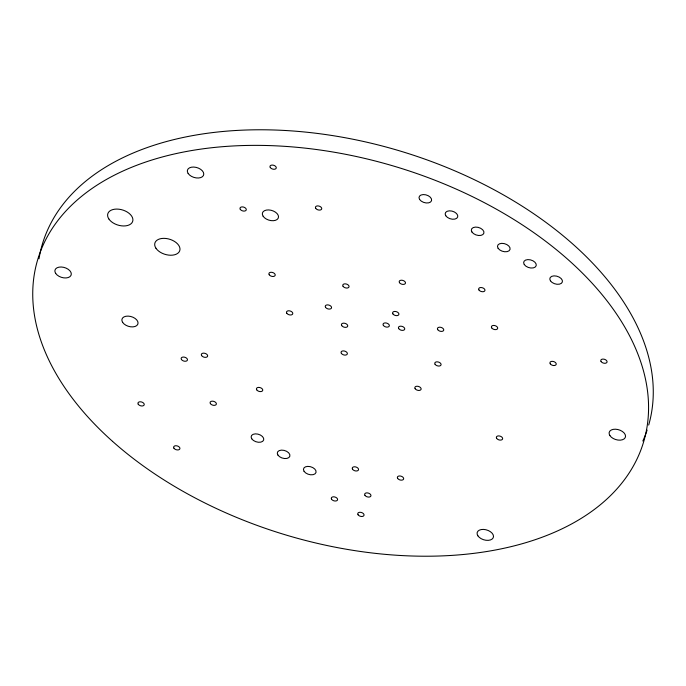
<?xml version="1.0" encoding="UTF-8"?>
<svg xmlns="http://www.w3.org/2000/svg" width="686" height="686" viewBox="0 0 686 686"><rect width="100%" height="100%" fill="white"/><g stroke="black" fill="none" stroke-linecap="round" stroke-linejoin="round"><path stroke-width="1.03" d="M647.112 430.122A316.375 192.157 16.8 0 1 642.833 441.021M39.008 258.793A316.375 192.157 16.8 0 1 387.384 147.37A316.375 192.157 16.8 0 1 648.69 425.054M256.736 389.862A3.25 1.972 16.8 0 0 262.206 391.131A3.25 1.972 16.8 0 0 259.831 387.521A3.25 1.972 16.8 0 0 256.736 389.862M325.55 307.345A3.25 1.972 16.8 0 0 331.021 308.614A3.25 1.972 16.8 0 0 328.637 305.004A3.25 1.972 16.8 0 0 325.55 307.345M240.28 209.35A3.25 1.972 16.8 0 0 245.751 210.619A3.25 1.972 16.8 0 0 243.367 207.018A3.25 1.972 16.8 0 0 240.28 209.35M437.728 329.666A3.25 1.972 16.8 0 0 443.199 330.935A3.25 1.972 16.8 0 0 440.815 327.325A3.25 1.972 16.8 0 0 437.728 329.666M477.876 535.809A8.455 5.136 16.8 0 0 492.085 539.11A8.455 5.136 16.8 0 0 485.902 529.738A8.455 5.136 16.8 0 0 477.876 535.809M210.388 403.617A3.25 1.972 16.8 0 0 215.85 404.886A3.25 1.972 16.8 0 0 213.475 401.284A3.25 1.972 16.8 0 0 210.388 403.617M491.69 327.891A3.25 1.972 16.8 0 0 497.153 329.16A3.25 1.972 16.8 0 0 494.778 325.558A3.25 1.972 16.8 0 0 491.69 327.891M173.927 448.198A3.25 1.972 16.8 0 0 179.398 449.467A3.25 1.972 16.8 0 0 177.022 445.866A3.25 1.972 16.8 0 0 173.927 448.198M263.124 216.227A8.326 5.059 16.8 0 0 277.118 219.486A8.326 5.059 16.8 0 0 271.03 210.25A8.326 5.059 16.8 0 0 263.124 216.227M138.238 404.243A3.25 1.972 16.8 0 0 143.7 405.512A3.25 1.972 16.8 0 0 141.325 401.91A3.25 1.972 16.8 0 0 138.238 404.243M392.898 313.896A3.25 1.972 16.8 0 0 398.369 315.166A3.25 1.972 16.8 0 0 395.985 311.555A3.25 1.972 16.8 0 0 392.898 313.896M331.587 499.271A3.25 1.972 16.8 0 0 337.058 500.548A3.25 1.972 16.8 0 0 334.682 496.938A3.25 1.972 16.8 0 0 331.587 499.271M269.204 274.743A3.25 1.972 16.8 0 0 274.674 276.012A3.25 1.972 16.8 0 0 272.299 272.402A3.25 1.972 16.8 0 0 269.204 274.743M112.555 441.372A316.375 192.157 16.8 0 0 633.838 465.177A316.375 192.157 16.8 0 0 275.558 145.826A316.375 192.157 16.8 0 0 112.555 441.372M358.041 514.749A3.25 1.972 16.8 0 0 363.511 516.018A3.25 1.972 16.8 0 0 361.128 512.408A3.25 1.972 16.8 0 0 358.041 514.749M399.484 282.666A3.25 1.972 16.8 0 0 404.946 283.944A3.25 1.972 16.8 0 0 402.571 280.334A3.25 1.972 16.8 0 0 399.484 282.666M435.078 364.3A3.25 1.972 16.8 0 0 440.549 365.569A3.25 1.972 16.8 0 0 438.165 361.959A3.25 1.972 16.8 0 0 435.078 364.3M181.456 359.515A3.25 1.972 16.8 0 0 186.926 360.785A3.25 1.972 16.8 0 0 184.543 357.174A3.25 1.972 16.8 0 0 181.456 359.515M398.729 328.637A3.25 1.972 16.8 0 0 404.191 329.915A3.25 1.972 16.8 0 0 401.816 326.304A3.25 1.972 16.8 0 0 398.729 328.637M397.657 478.416A3.25 1.972 16.8 0 0 403.119 479.694A3.25 1.972 16.8 0 0 400.744 476.084A3.25 1.972 16.8 0 0 397.657 478.416M478.957 289.981A3.25 1.972 16.8 0 0 484.427 291.258A3.25 1.972 16.8 0 0 482.044 287.648A3.25 1.972 16.8 0 0 478.957 289.981M550.232 363.794A3.25 1.972 16.8 0 0 555.703 365.063A3.25 1.972 16.8 0 0 553.319 361.462A3.25 1.972 16.8 0 0 550.232 363.794M155.928 248.212A13.017 7.906 16.8 0 0 177.803 253.297A13.017 7.906 16.8 0 0 168.284 238.874A13.017 7.906 16.8 0 0 155.928 248.212M609.905 435.61A8.455 5.136 16.8 0 0 624.114 438.911A8.455 5.136 16.8 0 0 617.932 429.539A8.455 5.136 16.8 0 0 609.905 435.61M496.638 438.354A3.25 1.972 16.8 0 0 502.109 439.632A3.25 1.972 16.8 0 0 499.725 436.022A3.25 1.972 16.8 0 0 496.638 438.354M601.073 361.539A3.25 1.972 16.8 0 0 606.544 362.808A3.25 1.972 16.8 0 0 604.169 359.207A3.25 1.972 16.8 0 0 601.073 361.539M341.354 353.359A3.25 1.972 16.8 0 0 346.824 354.636A3.25 1.972 16.8 0 0 344.449 351.026A3.25 1.972 16.8 0 0 341.354 353.359M364.952 495.335A3.25 1.972 16.8 0 0 370.414 496.613A3.25 1.972 16.8 0 0 368.039 493.002A3.25 1.972 16.8 0 0 364.952 495.335M122.657 322.411A8.326 5.059 16.8 0 0 136.651 325.661A8.326 5.059 16.8 0 0 130.563 316.435A8.326 5.059 16.8 0 0 122.657 322.411M315.731 208.355A3.25 1.972 16.8 0 0 321.194 209.633A3.25 1.972 16.8 0 0 318.819 206.023A3.25 1.972 16.8 0 0 315.731 208.355M286.782 313.236A3.25 1.972 16.8 0 0 292.253 314.505A3.25 1.972 16.8 0 0 289.869 310.904A3.25 1.972 16.8 0 0 286.782 313.236M352.544 469.25A3.25 1.972 16.8 0 0 358.015 470.519A3.25 1.972 16.8 0 0 355.631 466.909A3.25 1.972 16.8 0 0 352.544 469.25M341.722 325.618A3.25 1.972 16.8 0 0 347.193 326.888A3.25 1.972 16.8 0 0 344.809 323.286A3.25 1.972 16.8 0 0 341.722 325.618M415.124 388.696A3.25 1.972 16.8 0 0 420.595 389.974A3.25 1.972 16.8 0 0 418.22 386.364A3.25 1.972 16.8 0 0 415.124 388.696M270.275 167.53A3.25 1.972 16.8 0 0 275.738 168.799A3.25 1.972 16.8 0 0 273.362 165.189A3.25 1.972 16.8 0 0 270.275 167.53M383.345 325.37A3.25 1.972 16.8 0 0 388.816 326.639A3.25 1.972 16.8 0 0 386.432 323.037A3.25 1.972 16.8 0 0 383.345 325.37M343.06 286.302A3.25 1.972 16.8 0 0 348.531 287.571A3.25 1.972 16.8 0 0 346.156 283.97A3.25 1.972 16.8 0 0 343.06 286.302M55.677 273.405A8.455 5.136 16.8 0 0 69.886 276.707A8.455 5.136 16.8 0 0 63.704 267.334A8.455 5.136 16.8 0 0 55.677 273.405M201.633 355.614A3.25 1.972 16.8 0 0 207.103 356.883A3.25 1.972 16.8 0 0 204.728 353.273A3.25 1.972 16.8 0 0 201.633 355.614M108.842 218.945A13.017 7.906 16.8 0 0 130.717 224.03A13.017 7.906 16.8 0 0 121.199 209.599A13.017 7.906 16.8 0 0 108.842 218.945M188.136 173.455A8.455 5.136 16.8 0 0 202.353 176.756A8.455 5.136 16.8 0 0 196.17 167.384A8.455 5.136 16.8 0 0 188.136 173.455M550.421 280.797A6.508 3.953 16.8 0 0 561.362 283.344A6.508 3.953 16.8 0 0 556.603 276.124A6.508 3.953 16.8 0 0 550.421 280.797M524.258 264.539A6.508 3.953 16.8 0 0 535.2 267.077A6.508 3.953 16.8 0 0 530.441 259.865A6.508 3.953 16.8 0 0 524.258 264.539M498.096 248.272A6.508 3.953 16.8 0 0 509.038 250.819A6.508 3.953 16.8 0 0 504.279 243.607A6.508 3.953 16.8 0 0 498.096 248.272M471.942 232.014A6.508 3.953 16.8 0 0 482.875 234.561A6.508 3.953 16.8 0 0 478.116 227.34A6.508 3.953 16.8 0 0 471.942 232.014M445.78 215.756A6.508 3.953 16.8 0 0 456.713 218.294A6.508 3.953 16.8 0 0 451.954 211.082A6.508 3.953 16.8 0 0 445.78 215.756M419.618 199.489A6.508 3.953 16.8 0 0 430.551 202.036A6.508 3.953 16.8 0 0 425.8 194.824A6.508 3.953 16.8 0 0 419.618 199.489M304.07 471.316A6.508 3.953 16.8 0 0 315.011 473.855A6.508 3.953 16.8 0 0 310.252 466.643A6.508 3.953 16.8 0 0 304.07 471.316M277.907 455.05A6.508 3.953 16.8 0 0 288.849 457.596A6.508 3.953 16.8 0 0 284.09 450.376A6.508 3.953 16.8 0 0 277.907 455.05M251.745 438.791A6.508 3.953 16.8 0 0 262.687 441.33A6.508 3.953 16.8 0 0 257.927 434.118A6.508 3.953 16.8 0 0 251.745 438.791"/></g></svg>
